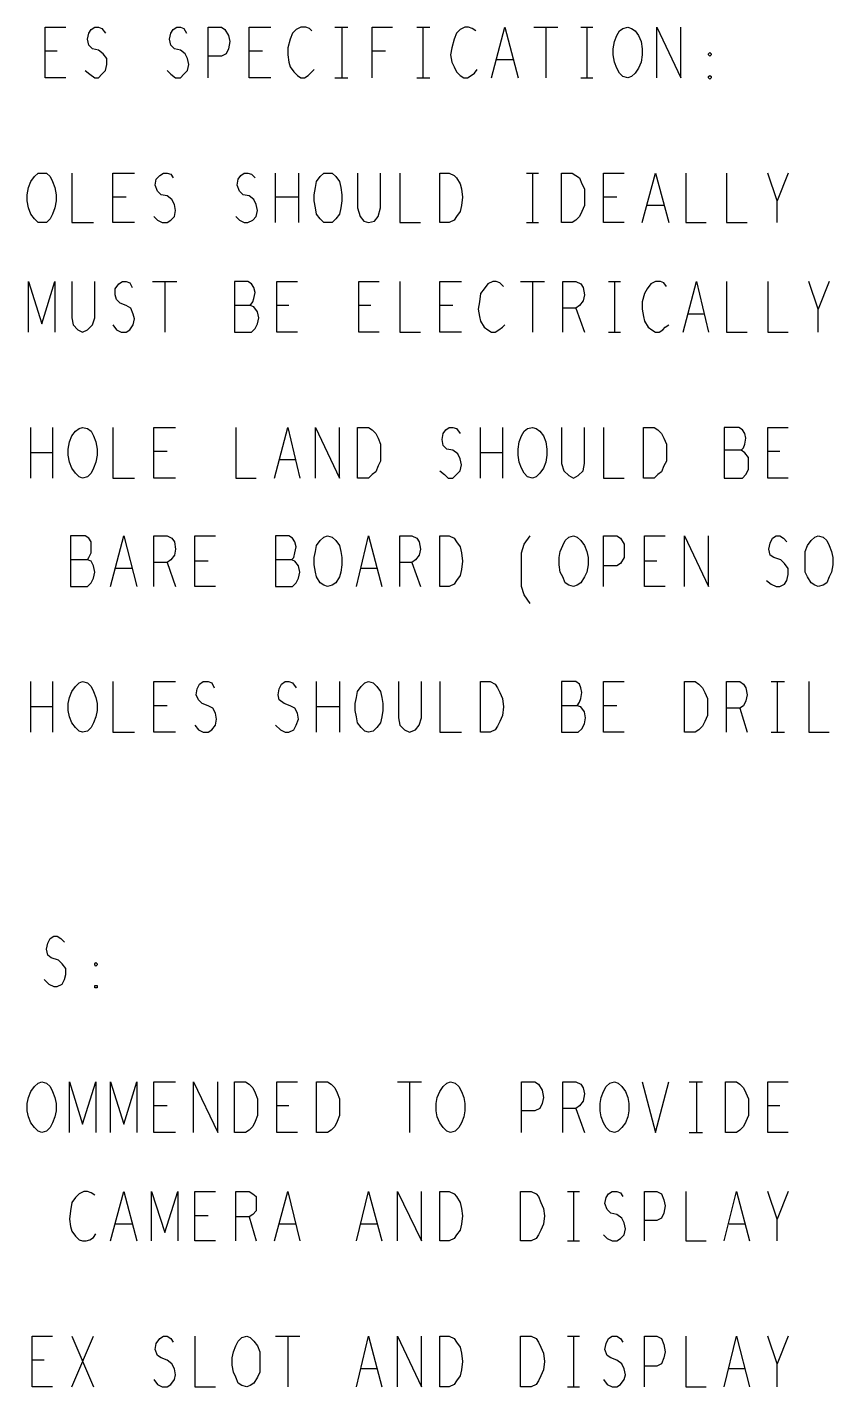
# Model space of a CAD drawing. Header units: inches. Extents: x 0.56 to 9.92, y 1.7 to 6.63.
# Drawn here: x 6.437 to 7.55, y 2.332 to 4.212 of the extents above; entities that cross this region are included whole.
import ezdxf

# ---------------------------------------------------------------- set-up
doc = ezdxf.new("R2010")
doc.units = ezdxf.units.IN
doc.header["$MEASUREMENT"] = 0
doc.layers.add('PDF_Geometry', color=7, linetype='Continuous')

msp = doc.modelspace()

# ---------------------------------------------------------------- linework, layer by layer
at = {"layer": 'PDF_Geometry', "lineweight": 30}
for points in [[(6.49, 4.1417), (6.4617, 4.1417), (6.4617, 4.2117), (6.49, 4.2117)], [(6.5167, 4.1517), (6.5233, 4.1467), (6.53, 4.1417), (6.535, 4.1417), (6.54, 4.1467), (6.545, 4.1517), (6.5467, 4.16), (6.5467, 4.1683), (6.5417, 4.175), (6.535, 4.18), (6.5267, 4.1817), (6.5217, 4.1867), (6.52, 4.195), (6.5217, 4.2033), (6.525, 4.2083), (6.53, 4.2117), (6.535, 4.2117), (6.54, 4.21), (6.545, 4.2033)], [(6.63, 4.1517), (6.635, 4.1467), (6.6417, 4.1417), (6.6483, 4.1417), (6.6533, 4.1467), (6.6583, 4.1517), (6.66, 4.16), (6.6583, 4.1683), (6.655, 4.175), (6.6483, 4.18), (6.64, 4.1817), (6.635, 4.1867), (6.6333, 4.195), (6.635, 4.2033), (6.6383, 4.2083), (6.6433, 4.2117), (6.6483, 4.2117), (6.6533, 4.21), (6.6567, 4.2033)], [(6.6867, 4.1417), (6.6867, 4.2117), (6.705, 4.2117), (6.71, 4.2083), (6.715, 4.2), (6.7167, 4.1917), (6.715, 4.1817), (6.7117, 4.175), (6.705, 4.1717), (6.6867, 4.1717)], [(6.7733, 4.1417), (6.7433, 4.1417), (6.7433, 4.2117), (6.7733, 4.2117)], [(6.83, 4.2067), (6.8267, 4.21), (6.8217, 4.2117), (6.815, 4.2117), (6.8083, 4.2083), (6.8033, 4.2033), (6.8, 4.195), (6.7967, 4.1833), (6.7967, 4.1733), (6.7983, 4.1633), (6.8, 4.1567), (6.805, 4.15), (6.81, 4.145), (6.815, 4.1417), (6.82, 4.1417), (6.825, 4.145), (6.8283, 4.1483), (6.8333, 4.1533)], [(6.8617, 4.2117), (6.88, 4.2117)], [(6.8717, 4.2117), (6.8717, 4.1417)], [(6.9133, 4.1417), (6.9133, 4.2117), (6.9417, 4.2117)], [(6.975, 4.2117), (6.9933, 4.2117)], [(6.9833, 4.2117), (6.9833, 4.1417)], [(7.0567, 4.2067), (7.0517, 4.21), (7.0467, 4.2117), (7.0417, 4.2117), (7.035, 4.2083), (7.03, 4.2033), (7.0267, 4.195), (7.0233, 4.1833), (7.0217, 4.1733), (7.0233, 4.1633), (7.0267, 4.1567), (7.03, 4.15), (7.035, 4.145), (7.04, 4.1417), (7.045, 4.1417), (7.05, 4.145), (7.055, 4.1483), (7.0583, 4.1533)], [(7.0783, 4.1417), (7.0967, 4.2117), (7.115, 4.1417)], [(7.1367, 4.2117), (7.17, 4.2117)], [(7.1533, 4.2117), (7.1533, 4.1417)], [(7.2017, 4.2117), (7.2183, 4.2117)], [(7.21, 4.2117), (7.21, 4.1417)], [(7.3067, 4.1417), (7.3067, 4.2117), (7.34, 4.1417), (7.34, 4.2117)], [(6.4783, 4.1783), (6.4617, 4.1783)], [(6.7617, 4.1783), (6.7433, 4.1783)], [(6.9317, 4.1783), (6.9133, 4.1783)], [(7.1083, 4.1667), (7.085, 4.1667)], [(6.8617, 4.1417), (6.88, 4.1417)], [(6.975, 4.1417), (6.9933, 4.1417)], [(7.2017, 4.1417), (7.2183, 4.1417)], [(6.4983, 4.01), (6.4983, 3.9417), (6.5283, 3.9417)], [(6.585, 3.9417), (6.555, 3.9417), (6.555, 4.01), (6.585, 4.01)], [(6.6117, 3.95), (6.6167, 3.945), (6.6233, 3.9417), (6.63, 3.9417), (6.635, 3.945), (6.64, 3.95), (6.6417, 3.9583), (6.64, 3.9667), (6.6367, 3.9733), (6.63, 3.9783), (6.6217, 3.98), (6.6167, 3.985), (6.6133, 3.9933), (6.615, 4.0017), (6.62, 4.0067), (6.625, 4.01), (6.63, 4.01), (6.635, 4.0083), (6.6383, 4.0033)], [(6.725, 3.95), (6.73, 3.945), (6.7367, 3.9417), (6.7417, 3.9417), (6.7483, 3.945), (6.7533, 3.95), (6.755, 3.9583), (6.7533, 3.9667), (6.75, 3.9733), (6.7433, 3.9783), (6.735, 3.98), (6.73, 3.985), (6.7267, 3.9933), (6.7283, 4.0017), (6.7317, 4.0067), (6.7367, 4.01), (6.7417, 4.01), (6.7467, 4.0083), (6.7517, 4.0033)], [(6.78, 3.9417), (6.78, 4.01)], [(6.8117, 4.01), (6.8117, 3.9417)], [(6.8933, 4.01), (6.8933, 3.9617), (6.8967, 3.95), (6.9017, 3.9433), (6.9083, 3.9417), (6.9167, 3.9433), (6.9217, 3.95), (6.925, 3.9617), (6.925, 4.01)], [(6.9517, 4.01), (6.9517, 3.9417), (6.98, 3.9417)], [(7.1267, 4.01), (7.1433, 4.01)], [(7.135, 4.01), (7.135, 3.9417)], [(7.2617, 3.9417), (7.2333, 3.9417), (7.2333, 4.01), (7.2617, 4.01)], [(7.2867, 3.9417), (7.305, 4.01), (7.3233, 3.9417)], [(7.3467, 4.01), (7.3467, 3.9417), (7.375, 3.9417)], [(7.4033, 4.01), (7.4033, 3.9417), (7.4317, 3.9417)], [(7.4733, 3.9417), (7.4733, 3.9717), (7.46, 4.01)], [(7.4883, 4.01), (7.4733, 3.9717)], [(6.5733, 3.9767), (6.555, 3.9767)], [(6.8117, 3.9767), (6.78, 3.9767)], [(7.2517, 3.9767), (7.2333, 3.9767)], [(7.3167, 3.965), (7.2933, 3.965)], [(7.1267, 3.9417), (7.1433, 3.9417)], [(6.4383, 3.79), (6.4383, 3.86), (6.4567, 3.8017), (6.475, 3.86), (6.475, 3.79)], [(6.4983, 3.86), (6.4983, 3.81), (6.5, 3.8), (6.5067, 3.7933), (6.5133, 3.79), (6.52, 3.7933), (6.5267, 3.8), (6.53, 3.81), (6.53, 3.86)], [(6.555, 3.8), (6.56, 3.7933), (6.5667, 3.79), (6.5733, 3.79), (6.5783, 3.7933), (6.5833, 3.8), (6.585, 3.8083), (6.5833, 3.815), (6.58, 3.8233), (6.5733, 3.8267), (6.565, 3.83), (6.56, 3.835), (6.5583, 3.8417), (6.5583, 3.85), (6.5633, 3.8567), (6.5683, 3.86), (6.5733, 3.86), (6.5783, 3.8583), (6.5817, 3.8517)], [(6.61, 3.86), (6.6433, 3.86)], [(6.6267, 3.86), (6.6267, 3.79)], [(6.745, 3.8267), (6.7483, 3.8317), (6.75, 3.8367), (6.7517, 3.845), (6.75, 3.8517), (6.7467, 3.8567), (6.7417, 3.86), (6.7233, 3.86), (6.7233, 3.79), (6.7467, 3.79), (6.7517, 3.795), (6.755, 3.8017), (6.7567, 3.81), (6.755, 3.8183), (6.75, 3.825), (6.745, 3.8267), (6.7233, 3.8267)], [(6.81, 3.79), (6.7817, 3.79), (6.7817, 3.86), (6.81, 3.86)], [(6.9233, 3.79), (6.895, 3.79), (6.895, 3.86), (6.9233, 3.86)], [(6.9517, 3.86), (6.9517, 3.79), (6.98, 3.79)], [(7.0367, 3.79), (7.0067, 3.79), (7.0067, 3.86), (7.0367, 3.86)], [(7.095, 3.8533), (7.09, 3.8583), (7.085, 3.86), (7.08, 3.86), (7.0733, 3.8567), (7.0683, 3.85), (7.0633, 3.8433), (7.0617, 3.8317), (7.06, 3.8217), (7.0617, 3.8117), (7.0633, 3.805), (7.0683, 3.7967), (7.0733, 3.7933), (7.0783, 3.79), (7.0833, 3.79), (7.0883, 3.7933), (7.0933, 3.7967), (7.0967, 3.8)], [(7.1183, 3.86), (7.1517, 3.86)], [(7.135, 3.86), (7.135, 3.79)], [(7.1767, 3.79), (7.1767, 3.86), (7.195, 3.86), (7.2017, 3.8567), (7.205, 3.8517), (7.2067, 3.8417), (7.205, 3.8333), (7.2, 3.8267), (7.195, 3.8233), (7.1767, 3.8233)], [(7.24, 3.86), (7.2567, 3.86)], [(7.2483, 3.86), (7.2483, 3.79)], [(7.32, 3.8533), (7.3167, 3.8583), (7.3117, 3.86), (7.305, 3.86), (7.2983, 3.8567), (7.2933, 3.85), (7.29, 3.8433), (7.2867, 3.8317), (7.2867, 3.8217), (7.2883, 3.8117), (7.29, 3.805), (7.295, 3.7967), (7.3, 3.7933), (7.305, 3.79), (7.31, 3.79), (7.315, 3.7933), (7.3183, 3.7967), (7.3233, 3.8)], [(7.3433, 3.79), (7.3617, 3.86), (7.3783, 3.79)], [(7.4033, 3.86), (7.4033, 3.79), (7.4317, 3.79)], [(7.46, 3.86), (7.46, 3.79), (7.4883, 3.79)], [(7.53, 3.79), (7.53, 3.8217), (7.5167, 3.86)], [(7.545, 3.86), (7.53, 3.8217)], [(6.7983, 3.8267), (6.7817, 3.8267)], [(6.9117, 3.8267), (6.895, 3.8267)], [(7.025, 3.8267), (7.0067, 3.8267)], [(7.195, 3.8233), (7.2067, 3.79)], [(7.3733, 3.815), (7.35, 3.815)], [(7.24, 3.79), (7.2567, 3.79)], [(6.4417, 3.5883), (6.4417, 3.6583)], [(6.4717, 3.6583), (6.4717, 3.5883)], [(6.555, 3.6583), (6.555, 3.5883), (6.585, 3.5883)], [(6.6417, 3.5883), (6.6117, 3.5883), (6.6117, 3.6583), (6.6417, 3.6583)], [(6.725, 3.6583), (6.725, 3.5883), (6.7533, 3.5883)], [(6.7783, 3.5883), (6.7967, 3.6583), (6.8133, 3.5883)], [(6.835, 3.5883), (6.835, 3.6583), (6.8683, 3.5883), (6.8683, 3.6583)], [(7.0067, 3.5983), (7.0133, 3.5933), (7.0183, 3.5883), (7.025, 3.5883), (7.03, 3.5933), (7.035, 3.5983), (7.0367, 3.6067), (7.035, 3.615), (7.0317, 3.6217), (7.025, 3.6267), (7.0167, 3.6283), (7.0117, 3.6333), (7.01, 3.6417), (7.0117, 3.65), (7.015, 3.655), (7.02, 3.6583), (7.025, 3.6583), (7.03, 3.6567), (7.035, 3.65)], [(7.0633, 3.5883), (7.0633, 3.6583)], [(7.0933, 3.6583), (7.0933, 3.5883)], [(7.175, 3.6583), (7.175, 3.6083), (7.1783, 3.5983), (7.185, 3.5917), (7.1917, 3.5883), (7.1983, 3.5917), (7.205, 3.5983), (7.2067, 3.6083), (7.2067, 3.6583)], [(7.2333, 3.6583), (7.2333, 3.5883), (7.2617, 3.5883)], [(7.4233, 3.6267), (7.4267, 3.63), (7.4283, 3.635), (7.43, 3.6433), (7.4283, 3.65), (7.425, 3.655), (7.42, 3.6583), (7.4, 3.6583), (7.4, 3.5883), (7.425, 3.5883), (7.43, 3.5933), (7.4333, 3.6), (7.4333, 3.6083), (7.4333, 3.6167), (7.4283, 3.6233), (7.4233, 3.6267), (7.4, 3.6267)], [(7.4883, 3.5883), (7.46, 3.5883), (7.46, 3.6583), (7.4883, 3.6583)], [(6.4717, 3.6233), (6.4417, 3.6233)], [(6.63, 3.625), (6.6117, 3.625)], [(6.8083, 3.6133), (6.785, 3.6133)], [(7.0933, 3.6233), (7.0633, 3.6233)], [(7.4767, 3.625), (7.46, 3.625)], [(6.52, 3.475), (6.5217, 3.4783), (6.525, 3.485), (6.525, 3.4933), (6.525, 3.5), (6.5217, 3.505), (6.5167, 3.5083), (6.4967, 3.5083), (6.4967, 3.4383), (6.52, 3.4383), (6.525, 3.4433), (6.5283, 3.45), (6.53, 3.4583), (6.5283, 3.4667), (6.525, 3.4733), (6.52, 3.475), (6.4967, 3.475)], [(6.5517, 3.4383), (6.57, 3.5083), (6.5883, 3.4383)], [(6.6117, 3.4383), (6.6117, 3.5083), (6.63, 3.5083), (6.6367, 3.505), (6.64, 3.5), (6.6417, 3.49), (6.64, 3.4817), (6.635, 3.475), (6.63, 3.4717), (6.6117, 3.4717)], [(6.6967, 3.4383), (6.6683, 3.4383), (6.6683, 3.5083), (6.6967, 3.5083)], [(6.8017, 3.475), (6.805, 3.4783), (6.8067, 3.485), (6.8083, 3.4933), (6.8067, 3.5), (6.8033, 3.505), (6.7983, 3.5083), (6.78, 3.5083), (6.78, 3.4383), (6.8033, 3.4383), (6.8083, 3.4433), (6.8117, 3.45), (6.8133, 3.4583), (6.8117, 3.4667), (6.8067, 3.4733), (6.8017, 3.475), (6.78, 3.475)], [(6.8917, 3.4383), (6.9083, 3.5083), (6.9267, 3.4383)], [(6.9517, 3.4383), (6.9517, 3.5083), (6.9683, 3.5083), (6.975, 3.505), (6.9783, 3.5), (6.98, 3.49), (6.9783, 3.4817), (6.9733, 3.475), (6.9683, 3.4717), (6.9517, 3.4717)], [(7.1317, 3.415), (7.1233, 3.4267), (7.12, 3.4383), (7.12, 3.485), (7.1233, 3.4967), (7.1317, 3.5083)], [(7.2333, 3.4383), (7.2333, 3.5083), (7.2517, 3.5083), (7.2567, 3.505), (7.2617, 3.4967), (7.2617, 3.4867), (7.2617, 3.4783), (7.2567, 3.47), (7.2517, 3.4667), (7.2333, 3.4667)], [(7.3183, 3.4383), (7.29, 3.4383), (7.29, 3.5083), (7.3183, 3.5083)], [(7.345, 3.4383), (7.345, 3.5083), (7.3783, 3.4383), (7.3783, 3.5083)], [(7.4583, 3.4467), (7.465, 3.4417), (7.4717, 3.4383), (7.4767, 3.4383), (7.4833, 3.4417), (7.4867, 3.4467), (7.4883, 3.455), (7.4883, 3.4633), (7.4833, 3.47), (7.4783, 3.475), (7.4683, 3.4783), (7.4633, 3.4817), (7.4617, 3.49), (7.4633, 3.4983), (7.4667, 3.505), (7.4717, 3.5083), (7.4767, 3.5083), (7.4817, 3.505), (7.4867, 3.5)], [(6.5817, 3.4633), (6.5583, 3.4633)], [(6.63, 3.4717), (6.6417, 3.4383)], [(6.6867, 3.4733), (6.6683, 3.4733)], [(6.92, 3.4633), (6.8967, 3.4633)], [(6.9683, 3.4717), (6.98, 3.4383)], [(7.3067, 3.4733), (7.29, 3.4733)], [(6.4417, 3.2367), (6.4417, 3.3067)], [(6.4717, 3.3067), (6.4717, 3.2367)], [(6.555, 3.3067), (6.555, 3.2367), (6.585, 3.2367)], [(6.6417, 3.2367), (6.6117, 3.2367), (6.6117, 3.3067), (6.6417, 3.3067)], [(6.6683, 3.2467), (6.6733, 3.24), (6.68, 3.2367), (6.6867, 3.2367), (6.6917, 3.24), (6.6967, 3.2467), (6.6983, 3.255), (6.6967, 3.2633), (6.6933, 3.27), (6.6867, 3.2733), (6.6783, 3.2767), (6.6733, 3.2817), (6.67, 3.2883), (6.6717, 3.2967), (6.675, 3.3033), (6.68, 3.3067), (6.6867, 3.3067), (6.6917, 3.305), (6.695, 3.2983)], [(6.78, 3.2467), (6.7867, 3.24), (6.7933, 3.2367), (6.7983, 3.2367), (6.805, 3.24), (6.8083, 3.2467), (6.8117, 3.255), (6.81, 3.2633), (6.8067, 3.27), (6.8, 3.2733), (6.7917, 3.2767), (6.785, 3.2817), (6.7833, 3.2883), (6.785, 3.2967), (6.7883, 3.3033), (6.7933, 3.3067), (6.7983, 3.3067), (6.8033, 3.305), (6.8083, 3.2983)], [(6.8367, 3.2367), (6.8367, 3.3067)], [(6.8683, 3.3067), (6.8683, 3.2367)], [(6.95, 3.3067), (6.95, 3.2567), (6.9517, 3.2467), (6.9583, 3.24), (6.965, 3.2367), (6.9733, 3.24), (6.9783, 3.2467), (6.9817, 3.2567), (6.9817, 3.3067)], [(7.0067, 3.3067), (7.0067, 3.2367), (7.0367, 3.2367)], [(7.1967, 3.2733), (7.2, 3.2783), (7.2017, 3.2833), (7.2033, 3.2917), (7.2017, 3.2983), (7.2, 3.3033), (7.195, 3.3067), (7.175, 3.3067), (7.175, 3.2367), (7.1983, 3.2367), (7.2033, 3.2417), (7.2067, 3.2483), (7.2083, 3.2567), (7.2067, 3.265), (7.2017, 3.2717), (7.1967, 3.2733), (7.175, 3.2733)], [(7.2617, 3.2367), (7.2333, 3.2367), (7.2333, 3.3067), (7.2617, 3.3067)], [(7.4033, 3.2367), (7.4033, 3.3067), (7.4217, 3.3067), (7.4267, 3.3033), (7.43, 3.2983), (7.4317, 3.2883), (7.43, 3.28), (7.4267, 3.2733), (7.4217, 3.27), (7.4033, 3.27)], [(7.465, 3.3067), (7.4833, 3.3067)], [(7.4733, 3.3067), (7.4733, 3.2367)], [(7.5167, 3.3067), (7.5167, 3.2367), (7.545, 3.2367)], [(6.4717, 3.2717), (6.4417, 3.2717)], [(6.63, 3.2733), (6.6117, 3.2733)], [(6.8683, 3.2717), (6.8367, 3.2717)], [(7.2517, 3.2733), (7.2333, 3.2733)], [(7.4217, 3.27), (7.4317, 3.2367)], [(7.465, 3.2367), (7.4833, 3.2367)], [(6.46, 2.895), (6.4667, 2.8883), (6.4733, 2.885), (6.4783, 2.885), (6.485, 2.8883), (6.4883, 2.895), (6.49, 2.9017), (6.49, 2.91), (6.485, 2.9167), (6.48, 2.9217), (6.47, 2.925), (6.465, 2.9283), (6.4633, 2.9367), (6.465, 2.945), (6.4683, 2.9517), (6.4733, 2.955), (6.4783, 2.955), (6.4833, 2.9517), (6.4883, 2.9467)], [(6.495, 2.6833), (6.495, 2.7533), (6.5133, 2.695), (6.5317, 2.7533), (6.5317, 2.6833)], [(6.5517, 2.6833), (6.5517, 2.7533), (6.57, 2.695), (6.5883, 2.7533), (6.5883, 2.6833)], [(6.6417, 2.6833), (6.6117, 2.6833), (6.6117, 2.7533), (6.6417, 2.7533)], [(6.6667, 2.6833), (6.6667, 2.7533), (6.7, 2.6833), (6.7, 2.7533)], [(6.81, 2.6833), (6.7817, 2.6833), (6.7817, 2.7533), (6.81, 2.7533)], [(6.9483, 2.7533), (6.9817, 2.7533)], [(6.965, 2.7533), (6.965, 2.6833)], [(7.12, 2.6833), (7.12, 2.7533), (7.1383, 2.7533), (7.1433, 2.75), (7.1483, 2.7417), (7.15, 2.7317), (7.1483, 2.7233), (7.145, 2.7167), (7.1383, 2.7133), (7.12, 2.7133)], [(7.1767, 2.6833), (7.1767, 2.7533), (7.195, 2.7533), (7.2017, 2.75), (7.205, 2.745), (7.2067, 2.7367), (7.205, 2.7267), (7.2, 2.72), (7.195, 2.7167), (7.1767, 2.7167)], [(7.2867, 2.7533), (7.305, 2.6833), (7.3233, 2.7533)], [(7.3517, 2.7533), (7.37, 2.7533)], [(7.3617, 2.7533), (7.3617, 2.6833)], [(7.4883, 2.6833), (7.46, 2.6833), (7.46, 2.7533), (7.4883, 2.7533)], [(6.63, 2.72), (6.6117, 2.72)], [(6.7983, 2.72), (6.7817, 2.72)], [(7.195, 2.7167), (7.2067, 2.6833)], [(7.4767, 2.72), (7.46, 2.72)], [(7.3517, 2.6833), (7.37, 2.6833)], [(6.53, 2.5967), (6.525, 2.6), (6.52, 2.6017), (6.515, 2.6017), (6.5083, 2.5983), (6.5033, 2.5933), (6.4983, 2.5867), (6.4967, 2.575), (6.495, 2.5633), (6.4967, 2.5533), (6.4983, 2.5467), (6.5033, 2.54), (6.5083, 2.535), (6.5133, 2.5333), (6.5183, 2.5333), (6.5233, 2.535), (6.5283, 2.5383), (6.5317, 2.5433)], [(6.5517, 2.5333), (6.57, 2.6017), (6.5883, 2.5333)], [(6.6083, 2.5333), (6.6083, 2.6017), (6.6267, 2.545), (6.645, 2.6017), (6.645, 2.5333)], [(6.6967, 2.5333), (6.6683, 2.5333), (6.6683, 2.6017), (6.6967, 2.6017)], [(6.725, 2.5333), (6.725, 2.6017), (6.7433, 2.6017), (6.7483, 2.5983), (6.7533, 2.595), (6.7533, 2.585), (6.7533, 2.575), (6.7483, 2.57), (6.7433, 2.5667), (6.725, 2.5667)], [(6.7783, 2.5333), (6.7967, 2.6017), (6.8133, 2.5333)], [(6.8917, 2.5333), (6.9083, 2.6017), (6.9267, 2.5333)], [(6.9483, 2.5333), (6.9483, 2.6017), (6.9817, 2.5333), (6.9817, 2.6017)], [(7.1833, 2.6017), (7.2, 2.6017)], [(7.1917, 2.6017), (7.1917, 2.5333)], [(7.2333, 2.5417), (7.2383, 2.5367), (7.245, 2.5333), (7.2517, 2.5333), (7.2567, 2.5367), (7.2617, 2.5417), (7.2633, 2.55), (7.2617, 2.5583), (7.2583, 2.565), (7.2517, 2.57), (7.2433, 2.5717), (7.2383, 2.5767), (7.235, 2.585), (7.2367, 2.5933), (7.24, 2.5983), (7.245, 2.6017), (7.2517, 2.6017), (7.2567, 2.6), (7.26, 2.595)], [(7.29, 2.5333), (7.29, 2.6017), (7.3067, 2.6017), (7.3133, 2.5983), (7.3167, 2.59), (7.3183, 2.5817), (7.3167, 2.5717), (7.3133, 2.565), (7.3067, 2.5617), (7.29, 2.5617)], [(7.3467, 2.6017), (7.3467, 2.5333), (7.375, 2.5333)], [(7.4, 2.5333), (7.4167, 2.6017), (7.435, 2.5333)], [(7.4733, 2.5333), (7.4733, 2.5633), (7.46, 2.6017)], [(7.4883, 2.6017), (7.4733, 2.5633)], [(6.6867, 2.5683), (6.6683, 2.5683)], [(6.7433, 2.5667), (6.7533, 2.5333)], [(6.5817, 2.5567), (6.5583, 2.5567)], [(6.8083, 2.5567), (6.785, 2.5567)], [(6.92, 2.5567), (6.8967, 2.5567)], [(7.4283, 2.5567), (7.4067, 2.5567)], [(7.1833, 2.5333), (7.2, 2.5333)], [(6.4717, 2.3317), (6.4433, 2.3317), (6.4433, 2.4017), (6.4717, 2.4017)], [(6.4983, 2.3317), (6.5283, 2.4017)], [(6.4983, 2.4017), (6.5283, 2.3317)], [(6.6117, 2.3417), (6.6167, 2.335), (6.6233, 2.3317), (6.63, 2.3317), (6.635, 2.335), (6.64, 2.3417), (6.6417, 2.3483), (6.64, 2.3567), (6.6367, 2.3633), (6.63, 2.3683), (6.6217, 2.3717), (6.6167, 2.375), (6.6133, 2.3833), (6.615, 2.3917), (6.62, 2.3983), (6.625, 2.4017), (6.63, 2.4017), (6.635, 2.3983), (6.6383, 2.3933)], [(6.6683, 2.4017), (6.6683, 2.3317), (6.6967, 2.3317)], [(6.78, 2.4017), (6.8133, 2.4017)], [(6.7967, 2.4017), (6.7967, 2.3317)], [(6.8917, 2.3317), (6.9083, 2.4017), (6.9267, 2.3317)], [(6.9483, 2.3317), (6.9483, 2.4017), (6.9817, 2.3317), (6.9817, 2.4017)], [(7.1833, 2.4017), (7.2, 2.4017)], [(7.1917, 2.4017), (7.1917, 2.3317)], [(7.2333, 2.3417), (7.2383, 2.335), (7.245, 2.3317), (7.2517, 2.3317), (7.2567, 2.335), (7.2617, 2.3417), (7.2633, 2.3483), (7.2617, 2.3567), (7.2583, 2.3633), (7.2517, 2.3683), (7.2433, 2.3717), (7.2383, 2.375), (7.235, 2.3833), (7.2367, 2.3917), (7.24, 2.3983), (7.245, 2.4017), (7.2517, 2.4017), (7.2567, 2.3983), (7.26, 2.3933)], [(7.29, 2.3317), (7.29, 2.4017), (7.3067, 2.4017), (7.3133, 2.3983), (7.3167, 2.39), (7.3183, 2.38), (7.3167, 2.3717), (7.3133, 2.3633), (7.3067, 2.36), (7.29, 2.36)], [(7.3467, 2.4017), (7.3467, 2.3317), (7.375, 2.3317)], [(7.4, 2.3317), (7.4167, 2.4017), (7.435, 2.3317)], [(7.4733, 2.3317), (7.4733, 2.3633), (7.46, 2.4017)], [(7.4883, 2.4017), (7.4733, 2.3633)], [(6.46, 2.3683), (6.4433, 2.3683)], [(6.92, 2.3567), (6.8967, 2.3567)], [(7.4283, 2.3567), (7.4067, 2.3567)], [(7.1833, 2.3317), (7.2, 2.3317)]]:
    msp.add_lwpolyline(points, dxfattribs=at)
for points in [[(7.2667, 4.1417), (7.26, 4.1433), (7.255, 4.1483), (7.2517, 4.155), (7.2483, 4.1633), (7.2467, 4.1733), (7.2467, 4.1817), (7.2483, 4.1917), (7.2517, 4.2), (7.255, 4.2067), (7.26, 4.21), (7.2667, 4.2117), (7.2717, 4.21), (7.2767, 4.2067), (7.2817, 4.2), (7.285, 4.1917), (7.2867, 4.1817), (7.2867, 4.1733), (7.285, 4.1633), (7.2817, 4.155), (7.2767, 4.1483), (7.2717, 4.1433)], [(7.38, 4.1717), (7.3783, 4.1733), (7.3783, 4.175), (7.38, 4.1767), (7.3817, 4.175), (7.3817, 4.1733)], [(7.38, 4.14), (7.3783, 4.1417), (7.3783, 4.1433), (7.38, 4.145), (7.3817, 4.1433), (7.3817, 4.1417)], [(6.4567, 3.9417), (6.4517, 3.9417), (6.4467, 3.9467), (6.4417, 3.9533), (6.4383, 3.9617), (6.4367, 3.9717), (6.4367, 3.98), (6.4383, 3.99), (6.4417, 3.9983), (6.4467, 4.005), (6.4517, 4.01), (6.4567, 4.01), (6.4633, 4.01), (6.4683, 4.005), (6.4717, 3.9983), (6.475, 3.99), (6.4767, 3.98), (6.4767, 3.9717), (6.475, 3.9617), (6.4717, 3.9533), (6.4683, 3.9467), (6.4633, 3.9417)], [(6.8517, 3.9417), (6.8467, 3.9417), (6.8417, 3.9467), (6.8367, 3.9533), (6.835, 3.9617), (6.8333, 3.9717), (6.8333, 3.98), (6.835, 3.99), (6.8367, 3.9983), (6.8417, 4.005), (6.8467, 4.01), (6.8517, 4.01), (6.8583, 4.01), (6.8633, 4.005), (6.8683, 3.9983), (6.87, 3.99), (6.8717, 3.98), (6.8717, 3.9717), (6.87, 3.9617), (6.8683, 3.9533), (6.8633, 3.9467), (6.8583, 3.9417)], [(7.0067, 3.9417), (7.0067, 4.01), (7.02, 4.01), (7.0267, 4.0067), (7.03, 4.0033), (7.035, 3.995), (7.0367, 3.9883), (7.0383, 3.9767), (7.0367, 3.965), (7.035, 3.9567), (7.03, 3.95), (7.0267, 3.945), (7.02, 3.9417)], [(7.175, 3.9417), (7.175, 4.01), (7.19, 4.01), (7.195, 4.0067), (7.2, 4.0033), (7.2033, 3.995), (7.2067, 3.9883), (7.2067, 3.9767), (7.2067, 3.965), (7.2033, 3.9567), (7.2, 3.95), (7.195, 3.945), (7.19, 3.9417)], [(6.5133, 3.5883), (6.5083, 3.59), (6.5033, 3.595), (6.4983, 3.6017), (6.495, 3.61), (6.4933, 3.62), (6.4933, 3.6283), (6.495, 3.6383), (6.4983, 3.6467), (6.5033, 3.6533), (6.5083, 3.6567), (6.5133, 3.6583), (6.52, 3.6567), (6.525, 3.6533), (6.5283, 3.6467), (6.5317, 3.6383), (6.5333, 3.6283), (6.5333, 3.62), (6.5317, 3.61), (6.5283, 3.6017), (6.525, 3.595), (6.52, 3.59)], [(6.8933, 3.5883), (6.8933, 3.6583), (6.9083, 3.6583), (6.9133, 3.655), (6.9183, 3.65), (6.9217, 3.6433), (6.925, 3.635), (6.925, 3.6233), (6.925, 3.6117), (6.9217, 3.605), (6.9183, 3.5967), (6.9133, 3.5933), (6.9083, 3.5883)], [(7.135, 3.5883), (7.1283, 3.59), (7.1233, 3.595), (7.12, 3.6017), (7.1167, 3.61), (7.115, 3.62), (7.115, 3.6283), (7.1167, 3.6383), (7.12, 3.6467), (7.1233, 3.6533), (7.1283, 3.6567), (7.135, 3.6583), (7.14, 3.6567), (7.145, 3.6533), (7.15, 3.6467), (7.1533, 3.6383), (7.155, 3.6283), (7.155, 3.62), (7.1533, 3.61), (7.15, 3.6017), (7.145, 3.595), (7.14, 3.59)], [(7.2883, 3.5883), (7.2883, 3.6583), (7.3033, 3.6583), (7.3083, 3.655), (7.3133, 3.65), (7.3167, 3.6433), (7.32, 3.635), (7.32, 3.6233), (7.32, 3.6117), (7.3167, 3.605), (7.3133, 3.5967), (7.3083, 3.5933), (7.3033, 3.5883)], [(6.8517, 3.4383), (6.8467, 3.44), (6.8417, 3.4433), (6.8367, 3.4517), (6.835, 3.4583), (6.8333, 3.4683), (6.8333, 3.4783), (6.835, 3.4867), (6.8367, 3.495), (6.8417, 3.5017), (6.8467, 3.5067), (6.8517, 3.5083), (6.8583, 3.5067), (6.8633, 3.5017), (6.8683, 3.495), (6.87, 3.4867), (6.8717, 3.4783), (6.8717, 3.4683), (6.87, 3.4583), (6.8683, 3.4517), (6.8633, 3.4433), (6.8583, 3.44)], [(7.0067, 3.4383), (7.0067, 3.5083), (7.02, 3.5083), (7.0267, 3.505), (7.03, 3.5), (7.035, 3.4933), (7.0367, 3.485), (7.0383, 3.4733), (7.0367, 3.4617), (7.035, 3.4533), (7.03, 3.4467), (7.0267, 3.4417), (7.02, 3.4383)], [(7.1917, 3.4383), (7.185, 3.44), (7.18, 3.4433), (7.1767, 3.4517), (7.1733, 3.4583), (7.1717, 3.4683), (7.1717, 3.4783), (7.1733, 3.4867), (7.1767, 3.495), (7.18, 3.5017), (7.185, 3.5067), (7.1917, 3.5083), (7.1967, 3.5067), (7.2017, 3.5017), (7.2067, 3.495), (7.21, 3.4867), (7.2117, 3.4783), (7.2117, 3.4683), (7.21, 3.4583), (7.2067, 3.4517), (7.2017, 3.4433), (7.1967, 3.44)], [(7.53, 3.4383), (7.525, 3.44), (7.52, 3.4433), (7.515, 3.4517), (7.5117, 3.4583), (7.5117, 3.4683), (7.5117, 3.4783), (7.5117, 3.4867), (7.515, 3.495), (7.52, 3.5017), (7.525, 3.5067), (7.53, 3.5083), (7.5367, 3.5067), (7.5417, 3.5017), (7.545, 3.495), (7.5483, 3.4867), (7.55, 3.4783), (7.55, 3.4683), (7.5483, 3.4583), (7.545, 3.4517), (7.5417, 3.4433), (7.5367, 3.44)], [(6.5133, 3.2367), (6.5083, 3.2383), (6.5033, 3.2433), (6.4983, 3.25), (6.495, 3.2583), (6.4933, 3.2667), (6.4933, 3.2767), (6.495, 3.285), (6.4983, 3.2933), (6.5033, 3.3), (6.5083, 3.305), (6.5133, 3.3067), (6.52, 3.305), (6.525, 3.3), (6.5283, 3.2933), (6.5317, 3.285), (6.5333, 3.2767), (6.5333, 3.2667), (6.5317, 3.2583), (6.5283, 3.25), (6.525, 3.2433), (6.52, 3.2383)], [(6.9083, 3.2367), (6.9033, 3.2383), (6.8983, 3.2433), (6.8933, 3.25), (6.8917, 3.2583), (6.89, 3.2667), (6.89, 3.2767), (6.8917, 3.285), (6.8933, 3.2933), (6.8983, 3.3), (6.9033, 3.305), (6.9083, 3.3067), (6.915, 3.305), (6.92, 3.3), (6.925, 3.2933), (6.9267, 3.285), (6.9283, 3.2767), (6.9283, 3.2667), (6.9267, 3.2583), (6.925, 3.25), (6.92, 3.2433), (6.915, 3.2383)], [(7.0633, 3.2367), (7.0633, 3.3067), (7.0767, 3.3067), (7.0833, 3.3033), (7.0867, 3.2983), (7.09, 3.2917), (7.0933, 3.2833), (7.095, 3.2717), (7.0933, 3.26), (7.09, 3.2517), (7.0867, 3.245), (7.0833, 3.24), (7.0767, 3.2367)], [(7.345, 3.2367), (7.345, 3.3067), (7.36, 3.3067), (7.365, 3.3033), (7.37, 3.2983), (7.3733, 3.2917), (7.3767, 3.2833), (7.3767, 3.2717), (7.3767, 3.26), (7.3733, 3.2517), (7.37, 3.245), (7.365, 3.24), (7.36, 3.2367)], [(6.5317, 2.9133), (6.53, 2.915), (6.53, 2.9167), (6.5317, 2.9183), (6.5333, 2.9167), (6.5333, 2.915)], [(6.5317, 2.8833), (6.53, 2.8833), (6.53, 2.8867), (6.5317, 2.8867), (6.5333, 2.8867), (6.5333, 2.8833)], [(6.4567, 2.6833), (6.4517, 2.685), (6.4467, 2.69), (6.4417, 2.6967), (6.4383, 2.705), (6.4367, 2.7133), (6.4367, 2.7233), (6.4383, 2.7317), (6.4417, 2.74), (6.4467, 2.7467), (6.4517, 2.7517), (6.4567, 2.7533), (6.4633, 2.7517), (6.4683, 2.7467), (6.4717, 2.74), (6.475, 2.7317), (6.4767, 2.7233), (6.4767, 2.7133), (6.475, 2.705), (6.4717, 2.6967), (6.4683, 2.69), (6.4633, 2.685)], [(6.7233, 2.6833), (6.7233, 2.7533), (6.7383, 2.7533), (6.7433, 2.75), (6.7483, 2.745), (6.7517, 2.7383), (6.755, 2.73), (6.755, 2.7183), (6.755, 2.7067), (6.7517, 2.6983), (6.7483, 2.6917), (6.7433, 2.6867), (6.7383, 2.6833)], [(6.8367, 2.6833), (6.8367, 2.7533), (6.8517, 2.7533), (6.8567, 2.75), (6.8617, 2.745), (6.865, 2.7383), (6.8683, 2.73), (6.8683, 2.7183), (6.8683, 2.7067), (6.865, 2.6983), (6.8617, 2.6917), (6.8567, 2.6867), (6.8517, 2.6833)], [(7.0217, 2.6833), (7.0167, 2.685), (7.0117, 2.69), (7.0067, 2.6967), (7.0033, 2.705), (7.0017, 2.7133), (7.0017, 2.7233), (7.0033, 2.7317), (7.0067, 2.74), (7.0117, 2.7467), (7.0167, 2.7517), (7.0217, 2.7533), (7.0283, 2.7517), (7.0333, 2.7467), (7.0367, 2.74), (7.04, 2.7317), (7.0417, 2.7233), (7.0417, 2.7133), (7.04, 2.705), (7.0367, 2.6967), (7.0333, 2.69), (7.0283, 2.685)], [(7.2483, 2.6833), (7.2417, 2.685), (7.2367, 2.69), (7.2333, 2.6967), (7.23, 2.705), (7.2283, 2.7133), (7.2283, 2.7233), (7.23, 2.7317), (7.2333, 2.74), (7.2367, 2.7467), (7.2417, 2.7517), (7.2483, 2.7533), (7.2533, 2.7517), (7.2583, 2.7467), (7.2633, 2.74), (7.2667, 2.7317), (7.2683, 2.7233), (7.2683, 2.7133), (7.2667, 2.705), (7.2633, 2.6967), (7.2583, 2.69), (7.2533, 2.685)], [(7.4017, 2.6833), (7.4017, 2.7533), (7.4167, 2.7533), (7.4217, 2.75), (7.4267, 2.745), (7.43, 2.7383), (7.4333, 2.73), (7.4333, 2.7183), (7.4333, 2.7067), (7.43, 2.6983), (7.4267, 2.6917), (7.4217, 2.6867), (7.4167, 2.6833)], [(7.0067, 2.5333), (7.0067, 2.6017), (7.02, 2.6017), (7.0267, 2.5983), (7.03, 2.595), (7.035, 2.5867), (7.0367, 2.5783), (7.0383, 2.5683), (7.0367, 2.5567), (7.035, 2.5483), (7.03, 2.5417), (7.0267, 2.5367), (7.02, 2.5333)], [(7.1183, 2.5333), (7.1183, 2.6017), (7.1333, 2.6017), (7.14, 2.5983), (7.1433, 2.595), (7.1467, 2.5867), (7.15, 2.5783), (7.1517, 2.5683), (7.15, 2.5567), (7.1467, 2.5483), (7.1433, 2.5417), (7.14, 2.5367), (7.1333, 2.5333)], [(6.74, 2.3317), (6.7333, 2.3333), (6.7283, 2.3367), (6.725, 2.345), (6.7217, 2.3517), (6.72, 2.3617), (6.72, 2.3717), (6.7217, 2.38), (6.725, 2.3883), (6.7283, 2.395), (6.7333, 2.4), (6.74, 2.4017), (6.745, 2.4), (6.75, 2.395), (6.755, 2.3883), (6.7583, 2.38), (6.7583, 2.3717), (6.7583, 2.3617), (6.7583, 2.3517), (6.755, 2.345), (6.75, 2.3367), (6.745, 2.3333)], [(7.0067, 2.3317), (7.0067, 2.4017), (7.02, 2.4017), (7.0267, 2.3983), (7.03, 2.3933), (7.035, 2.3867), (7.0367, 2.3783), (7.0383, 2.3667), (7.0367, 2.355), (7.035, 2.3467), (7.03, 2.34), (7.0267, 2.335), (7.02, 2.3317)], [(7.1183, 2.3317), (7.1183, 2.4017), (7.1333, 2.4017), (7.14, 2.3983), (7.1433, 2.3933), (7.1467, 2.3867), (7.15, 2.3783), (7.1517, 2.3667), (7.15, 2.355), (7.1467, 2.3467), (7.1433, 2.34), (7.14, 2.335), (7.1333, 2.3317)]]:
    msp.add_lwpolyline(points, close=True, dxfattribs=at)

doc.saveas('drawing.dxf')
